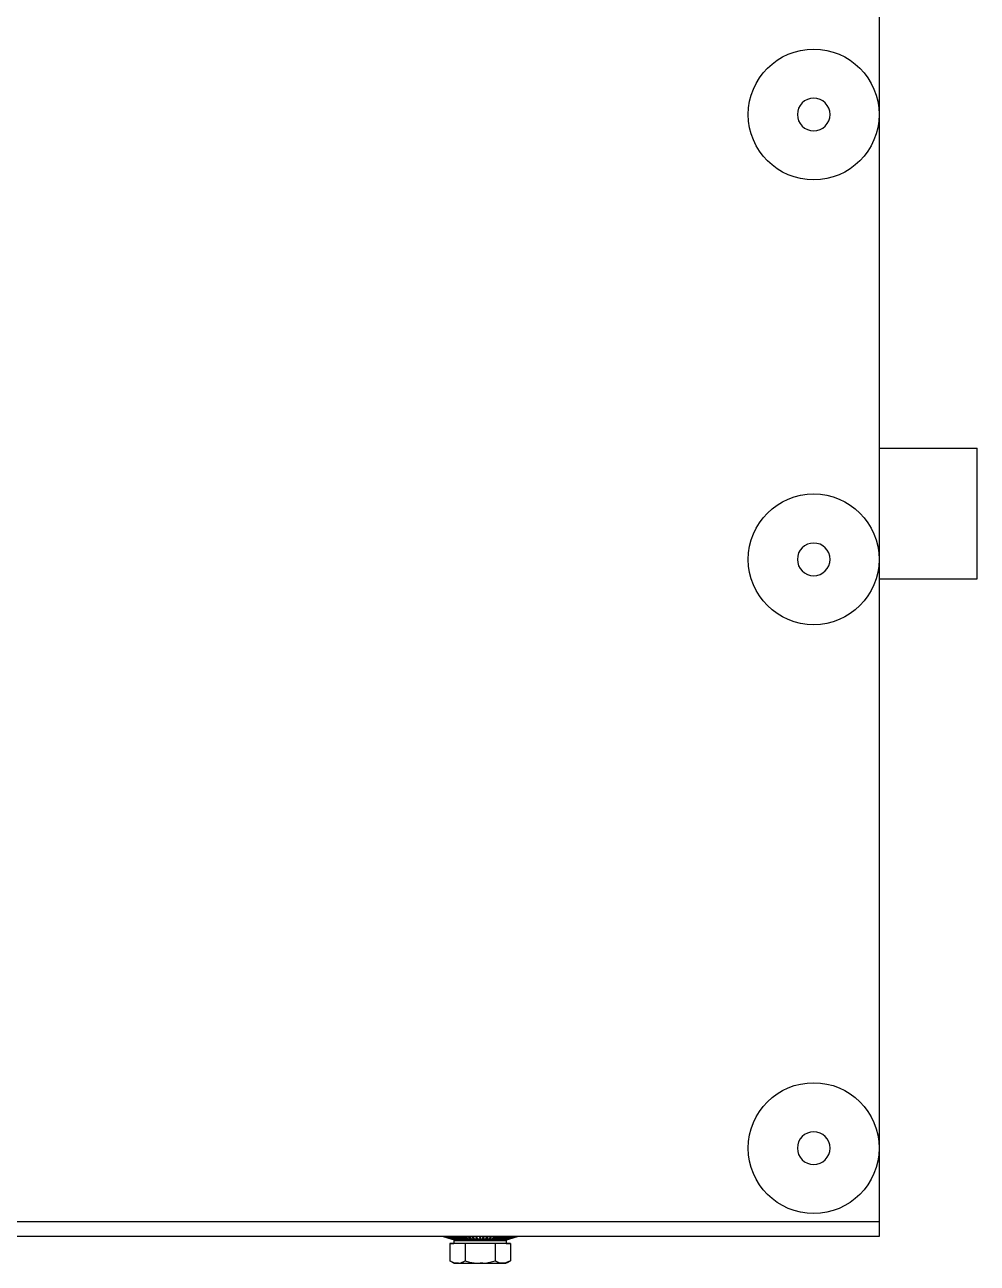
# Model space of a CAD drawing. Extents: x 39751 to 116307, y -36149 to -14965.
# Drawn here: x 56223.4 to 56369, y -20759.9 to -20570.6 of the extents above; entities that cross this region are included whole.
import ezdxf

# ---------------------------------------------------------------- set-up
doc = ezdxf.new("R2010")
doc.units = 0
doc.header["$LTSCALE"] = 1500
doc.layers.add('confinea', color=3, linetype='Continuous')

# ---------------------------------------------------------------- blocks, each defined once
blk = doc.blocks.new('A$C152A31FE')
at = {"color": 7}
for p, q in [((72.5, 266.9), (72.5, 6.64)), ((72.5, 6.64), (363.5, 6.64)), ((72.5, 4.4), (363.5, 4.4))]:
    blk.add_line(p, q, dxfattribs=at)
at = {"color": 7, "ltscale": 0.00658}
blk.add_line((57.5, 124.64), (57.5, 124.9), dxfattribs=at)
at = {"color": 7, "ltscale": 0.375}
for p, q in [((72.5, 124.9), (57.5, 124.9)), ((72.5, 104.9), (57.5, 104.9))]:
    blk.add_line(p, q, dxfattribs=at)
at = {"color": 7, "ltscale": 0.24342}
blk.add_line((57.5, 114.9), (57.5, 124.64), dxfattribs=at)
at = {"color": 7, "ltscale": 0.25}
blk.add_line((57.5, 104.9), (57.5, 114.9), dxfattribs=at)
at = {"color": 7, "ltscale": 0.05592}
blk.add_line((72.5, 6.64), (72.5, 4.4), dxfattribs=at)
at = {"color": 7, "ltscale": 0.051361}
for p, q in [((129.77, 3.8), (127.81, 4.4)), ((137.23, 3.8), (139.19, 4.4))]:
    blk.add_line(p, q, dxfattribs=at)
at = {"color": 7, "ltscale": 0.03451}
for p, q in [((127.83, 4.39), (129.15, 3.99)), ((127.83, 4.39), (129.15, 3.99)), ((127.85, 4.39), (129.17, 3.99)), ((139.17, 4.39), (137.85, 3.99)), ((139.17, 4.39), (137.85, 3.99))]:
    blk.add_line(p, q, dxfattribs=at)
at = {"color": 7, "ltscale": 0.034323}
for p, q in [((127.85, 4.39), (129.16, 3.99)), ((139.15, 4.39), (137.84, 3.99))]:
    blk.add_line(p, q, dxfattribs=at)
at = {"color": 7, "ltscale": 0.034043}
for p, q in [((127.87, 4.39), (129.18, 3.99)), ((127.87, 4.39), (129.18, 3.99)), ((139.12, 4.39), (137.82, 3.99))]:
    blk.add_line(p, q, dxfattribs=at)
at = {"color": 7, "ltscale": 0.034137}
for p, q in [((127.93, 4.39), (129.23, 3.99)), ((127.94, 4.39), (129.24, 3.99)), ((139.07, 4.39), (137.77, 3.99)), ((139.13, 4.39), (137.83, 3.99))]:
    blk.add_line(p, q, dxfattribs=at)
at = {"color": 7, "ltscale": 0.033811}
blk.add_line((127.96, 4.4), (129.25, 3.99), dxfattribs=at)
at = {"color": 7, "ltscale": 0.033395}
for p, q in [((128.09, 4.39), (129.36, 3.99)), ((139.02, 4.39), (137.75, 3.99))]:
    blk.add_line(p, q, dxfattribs=at)
at = {"color": 7, "ltscale": 0.032372}
for p, q in [((128.14, 4.39), (129.37, 3.99)), ((128.29, 4.39), (129.52, 3.99))]:
    blk.add_line(p, q, dxfattribs=at)
at = {"color": 7, "ltscale": 0.03108}
for p, q in [((128.37, 4.39), (129.54, 3.99)), ((128.55, 4.39), (129.73, 3.99))]:
    blk.add_line(p, q, dxfattribs=at)
at = {"color": 7, "ltscale": 0.000409254}
blk.add_line((128.51, 4.4), (128.52, 4.4), dxfattribs=at)
at = {"color": 7, "ltscale": 0.029431}
for p, q in [((128.65, 4.4), (129.75, 3.99)), ((128.87, 4.4), (129.97, 3.99))]:
    blk.add_line(p, q, dxfattribs=at)
at = {"color": 7, "ltscale": 0.00807}
blk.add_line((129.16, 3.99), (128.86, 4.08), dxfattribs=at)
at = {"color": 7, "ltscale": 0.027701}
for p, q in [((128.98, 4.4), (130.01, 3.99)), ((138.02, 4.4), (136.99, 3.99)), ((138.02, 4.4), (136.99, 3.99))]:
    blk.add_line(p, q, dxfattribs=at)
at = {"color": 7, "ltscale": 0.025502}
blk.add_line((129.01, 4.38), (129.96, 4.01), dxfattribs=at)
at = {"color": 7, "ltscale": 0.001857}
for p, q in [((129.07, 4.15), (129.14, 4.13)), ((129.07, 4.13), (129.14, 4.11))]:
    blk.add_line(p, q, dxfattribs=at)
at = {"color": 7, "ltscale": 0.000399862}
blk.add_line((129.15, 3.99), (129.16, 3.99), dxfattribs=at)
at = {"color": 7, "ltscale": 0.014461}
blk.add_line((129.16, 4.18), (129.7, 3.99), dxfattribs=at)
at = {"color": 7, "ltscale": 0.020479}
blk.add_line((129.18, 4.27), (129.95, 3.99), dxfattribs=at)
at = {"color": 7, "ltscale": 0.000980294}
for p, q in [((129.18, 3.99), (129.21, 3.99)), ((129.34, 3.99), (129.3, 3.99))]:
    blk.add_line(p, q, dxfattribs=at)
at = {"color": 7, "ltscale": 0.009117}
blk.add_line((129.2, 4.4), (129.54, 4.26), dxfattribs=at)
at = {"color": 7, "ltscale": 0.000592135}
blk.add_line((129.23, 3.99), (129.21, 3.99), dxfattribs=at)
at = {"color": 7, "ltscale": 0.027519}
blk.add_line((129.23, 4.4), (130.26, 3.99), dxfattribs=at)
at = {"color": 7, "ltscale": 0.001135}
blk.add_line((129.3, 4.02), (129.34, 4), dxfattribs=at)
at = {"color": 7, "ltscale": 0.025543}
for p, q in [((129.36, 4.4), (130.3, 3.99)), ((137.64, 4.4), (136.7, 3.99))]:
    blk.add_line(p, q, dxfattribs=at)
at = {"color": 7, "ltscale": 0.001548}
for p, q in [((129.48, 4.01), (129.54, 3.99)), ((137.52, 4.01), (137.46, 3.99))]:
    blk.add_line(p, q, dxfattribs=at)
at = {"color": 7, "ltscale": 0.006836}
for p, q in [((129.77, 3.8), (129.5, 3.8)), ((137.5, 3.8), (137.23, 3.8))]:
    blk.add_line(p, q, dxfattribs=at)
at = {"color": 7, "ltscale": 0.1}
for p, q in [((133.5, 3.8), (129.5, 3.8)), ((137.5, 3.8), (133.5, 3.8)), ((129.5, 3.3), (133.5, 3.3)), ((133.5, 3.3), (137.5, 3.3)), ((133.5, 0.3), (129.5, 0.3)), ((137.5, 0.3), (133.5, 0.3))]:
    blk.add_line(p, q, dxfattribs=at)
at = {"color": 7, "ltscale": 0.0125}
for p, q in [((129.5, 3.8), (129.5, 3.3)), ((137.5, 3.8), (137.5, 3.3)), ((137.5, 3.8), (137.5, 3.3))]:
    blk.add_line(p, q, dxfattribs=at)
at = {"color": 7, "ltscale": 0.002443}
blk.add_line((129.54, 3.99), (129.64, 3.99), dxfattribs=at)
at = {"color": 7, "ltscale": 0.025633}
for p, q in [((129.61, 4.4), (130.55, 3.99)), ((137.39, 4.4), (136.45, 3.99)), ((137.67, 4.4), (136.73, 3.99))]:
    blk.add_line(p, q, dxfattribs=at)
at = {"color": 7, "ltscale": 0.003425}
blk.add_line((129.62, 4.04), (129.75, 3.99), dxfattribs=at)
at = {"color": 7, "ltscale": 0.00176}
blk.add_line((129.7, 3.99), (129.63, 3.99), dxfattribs=at)
at = {"color": 7, "ltscale": 0.025454}
blk.add_line((129.64, 4.4), (130.58, 3.99), dxfattribs=at)
at = {"color": 7, "ltscale": 0.002833}
blk.add_line((129.75, 3.99), (129.87, 3.99), dxfattribs=at)
at = {"color": 7, "ltscale": 0.088672}
blk.add_line((129.77, 3.8), (133.32, 3.8), dxfattribs=at)
at = {"color": 7, "ltscale": 0.023246}
for p, q in [((129.79, 4.4), (130.62, 3.99)), ((129.79, 4.4), (130.62, 3.99)), ((137.21, 4.4), (136.37, 3.99))]:
    blk.add_line(p, q, dxfattribs=at)
at = {"color": 7, "ltscale": 0.002248}
for p, q in [((129.86, 3.99), (129.95, 3.99)), ((137.46, 3.99), (137.37, 3.99))]:
    blk.add_line(p, q, dxfattribs=at)
at = {"color": 7, "ltscale": 0.000317383}
blk.add_line((130.06, 4.4), (130.07, 4.39), dxfattribs=at)
at = {"color": 7, "ltscale": 0.023159}
blk.add_line((130.1, 4.4), (130.93, 3.99), dxfattribs=at)
at = {"color": 7, "ltscale": 0.002736}
blk.add_line((130.23, 3.99), (130.12, 3.99), dxfattribs=at)
at = {"color": 7, "ltscale": 0.004254}
blk.add_line((130.14, 4.06), (130.3, 3.99), dxfattribs=at)
at = {"color": 7, "ltscale": 0.020749}
for p, q in [((130.26, 4.4), (130.98, 3.99)), ((130.59, 4.4), (131.32, 3.99)), ((136.74, 4.4), (136.02, 3.99))]:
    blk.add_line(p, q, dxfattribs=at)
at = {"color": 7, "ltscale": 0.003517}
for p, q in [((130.3, 3.99), (130.44, 3.99)), ((136.37, 3.99), (136.23, 3.99))]:
    blk.add_line(p, q, dxfattribs=at)
at = {"color": 7, "ltscale": 0.003029}
blk.add_line((130.55, 3.99), (130.43, 3.99), dxfattribs=at)
blk.add_line((130.55, 3.99), (130.43, 3.99), dxfattribs=at)
at = {"color": 7, "ltscale": 0.01295}
blk.add_line((130.55, 4.4), (131, 4.15), dxfattribs=at)
at = {"color": 7, "ltscale": 0.007117}
for p, q in [((130.77, 4.4), (131, 4.24)), ((136.23, 4.4), (136, 4.24))]:
    blk.add_line(p, q, dxfattribs=at)
at = {"color": 7, "ltscale": 0.018181}
blk.add_line((130.77, 4.4), (131.37, 3.99), dxfattribs=at)
at = {"color": 7, "ltscale": 0.004137}
blk.add_line((130.84, 4.07), (130.98, 3.99), dxfattribs=at)
at = {"color": 7, "ltscale": 0.004298}
for p, q in [((130.98, 3.99), (131.15, 3.99)), ((131.37, 3.99), (131.54, 3.99)), ((132.55, 3.99), (132.37, 3.99)), ((132.55, 3.99), (132.37, 3.99)), ((135.23, 3.99), (135.05, 3.99))]:
    blk.add_line(p, q, dxfattribs=at)
at = {"color": 7, "ltscale": 0.004041}
blk.add_line((131, 4.4), (131, 4.24), dxfattribs=at)
at = {"color": 7, "ltscale": 0.004236}
blk.add_line((131, 4.17), (131, 4), dxfattribs=at)
at = {"color": 7, "ltscale": 0.00752}
blk.add_line((131.3, 4), (131, 4), dxfattribs=at)
at = {"color": 7, "ltscale": 0.018262}
blk.add_line((131.12, 4.4), (131.72, 3.99), dxfattribs=at)
at = {"color": 7, "ltscale": 0.003614}
blk.add_line((131.28, 3.99), (131.14, 3.99), dxfattribs=at)
blk.add_line((131.28, 3.99), (131.14, 3.99), dxfattribs=at)
at = {"color": 7, "ltscale": 0.000454292}
blk.add_line((131.27, 4), (131.28, 3.99), dxfattribs=at)
at = {"color": 7, "ltscale": 0.015695}
blk.add_line((131.3, 4.4), (131.77, 3.99), dxfattribs=at)
at = {"color": 7, "ltscale": 0.000460644}
for p, q in [((131.35, 4), (131.37, 3.99)), ((131.67, 4), (131.69, 3.99))]:
    blk.add_line(p, q, dxfattribs=at)
at = {"color": 7, "ltscale": 0.008887}
blk.add_line((131.71, 4), (131.35, 4), dxfattribs=at)
at = {"color": 7, "ltscale": 0.004102}
for p, q in [((131.69, 3.99), (131.52, 3.99)), ((131.69, 3.99), (131.52, 3.99)), ((131.95, 3.99), (132.11, 3.99)), ((131.95, 3.99), (132.11, 3.99))]:
    blk.add_line(p, q, dxfattribs=at)
at = {"color": 7, "ltscale": 0.015703}
blk.add_line((131.67, 4.4), (132.15, 3.99), dxfattribs=at)
at = {"color": 7, "ltscale": 0.000373663}
blk.add_line((131.76, 4), (131.77, 3.99), dxfattribs=at)
at = {"color": 7, "ltscale": 0.009375}
blk.add_line((132.14, 4), (131.77, 4), dxfattribs=at)
at = {"color": 7, "ltscale": 0.004688}
for p, q in [((131.77, 3.99), (131.96, 3.99)), ((134.45, 3.99), (134.64, 3.99))]:
    blk.add_line(p, q, dxfattribs=at)
at = {"color": 7, "ltscale": 0.013298}
for p, q in [((131.86, 4.4), (132.2, 3.99)), ((132.25, 4.4), (132.59, 3.99))]:
    blk.add_line(p, q, dxfattribs=at)
at = {"color": 7, "ltscale": 0.000293984}
for p, q in [((132.1, 4), (132.11, 3.99)), ((134.46, 4), (134.45, 3.99))]:
    blk.add_line(p, q, dxfattribs=at)
at = {"color": 7, "ltscale": 0.009668}
blk.add_line((132.58, 4), (132.19, 4), dxfattribs=at)
at = {"color": 7, "ltscale": 0.000240451}
for p, q in [((132.2, 4), (132.2, 3.99)), ((132.64, 4), (132.64, 3.99))]:
    blk.add_line(p, q, dxfattribs=at)
at = {"color": 7, "ltscale": 0.004884}
blk.add_line((132.2, 3.99), (132.39, 3.99), dxfattribs=at)
at = {"color": 7, "ltscale": 0.01141}
for p, q in [((132.44, 4.4), (132.64, 3.99)), ((133.04, 3.99), (132.84, 4.4))]:
    blk.add_line(p, q, dxfattribs=at)
at = {"color": 7, "ltscale": 0.000303216}
blk.add_line((132.54, 4), (132.55, 3.99), dxfattribs=at)
at = {"color": 7, "ltscale": 0.010336}
for p, q in [((133.03, 4.4), (133.09, 3.99)), ((133.43, 4.4), (133.49, 3.99))]:
    blk.add_line(p, q, dxfattribs=at)
at = {"color": 7, "ltscale": 0.000231934}
for p, q in [((133.09, 4), (133.09, 3.99)), ((133.91, 4), (133.91, 3.99))]:
    blk.add_line(p, q, dxfattribs=at)
at = {"color": 7, "ltscale": 0.004981}
for p, q in [((133.09, 3.99), (133.29, 3.99)), ((133.29, 3.99), (133.49, 3.99))]:
    blk.add_line(p, q, dxfattribs=at)
at = {"color": 7, "ltscale": 0.004492}
blk.add_line((133.32, 3.8), (133.5, 3.8), dxfattribs=at)
at = {"color": 7, "ltscale": 0.093164}
blk.add_line((133.5, 3.8), (137.23, 3.8), dxfattribs=at)
at = {"color": 7, "ltscale": 0.010402}
for p, q in [((133.62, 4.4), (133.55, 3.99)), ((134.02, 4.4), (133.95, 3.99))]:
    blk.add_line(p, q, dxfattribs=at)
at = {"color": 7, "ltscale": 0.010059}
blk.add_line((133.95, 4), (133.55, 4), dxfattribs=at)
at = {"color": 7, "ltscale": 0.004493}
for p, q in [((133.91, 3.99), (133.73, 3.99)), ((134.8, 3.99), (134.62, 3.99))]:
    blk.add_line(p, q, dxfattribs=at)
at = {"color": 7, "ltscale": 0.011589}
blk.add_line((134.22, 4.4), (134, 3.99), dxfattribs=at)
at = {"color": 7, "ltscale": 0.011543}
for p, q in [((134.61, 4.4), (134.4, 3.99)), ((138.32, 4.38), (137.89, 4.23))]:
    blk.add_line(p, q, dxfattribs=at)
at = {"color": 7, "ltscale": 0.013477}
for p, q in [((134.8, 4.4), (134.45, 3.99)), ((135.19, 4.4), (134.84, 3.99))]:
    blk.add_line(p, q, dxfattribs=at)
at = {"color": 7, "ltscale": 0.00957}
blk.add_line((134.84, 4), (134.46, 4), dxfattribs=at)
at = {"color": 7, "ltscale": 0.000251654}
blk.add_line((134.8, 4), (134.8, 3.99), dxfattribs=at)
at = {"color": 7, "ltscale": 0.015844}
for p, q in [((135.37, 4.4), (134.89, 3.99)), ((135.75, 4.4), (135.27, 3.99))]:
    blk.add_line(p, q, dxfattribs=at)
at = {"color": 7, "ltscale": 0.009277}
blk.add_line((135.27, 4), (134.9, 4), dxfattribs=at)
at = {"color": 7, "ltscale": 0.00038136}
blk.add_line((135.24, 4), (135.23, 3.99), dxfattribs=at)
at = {"color": 7, "ltscale": 0.018513}
blk.add_line((135.93, 4.4), (135.31, 3.99), dxfattribs=at)
at = {"color": 7, "ltscale": 0.01835}
blk.add_line((136.28, 4.4), (135.67, 3.99), dxfattribs=at)
at = {"color": 7, "ltscale": 9.76563e-05}
blk.add_line((135.68, 4), (135.68, 4), dxfattribs=at)
at = {"color": 7, "ltscale": 0.021005}
blk.add_line((136.45, 4.4), (135.72, 3.99), dxfattribs=at)
at = {"color": 7, "ltscale": 0.006641}
blk.add_line((136, 4), (135.73, 4), dxfattribs=at)
at = {"color": 7, "ltscale": 0.00381}
for p, q in [((135.87, 3.99), (136.02, 3.99)), ((136.1, 3.99), (136.25, 3.99))]:
    blk.add_line(p, q, dxfattribs=at)
at = {"color": 7, "ltscale": 0.001453}
blk.add_line((136, 4.32), (136, 4.27), dxfattribs=at)
at = {"color": 7, "ltscale": 0.00282}
blk.add_line((136, 4.32), (136, 4.21), dxfattribs=at)
at = {"color": 7, "ltscale": 0.003699}
blk.add_line((136, 4.15), (136, 4), dxfattribs=at)
at = {"color": 7, "ltscale": 0.007746}
blk.add_line((136.29, 4.14), (136.02, 3.99), dxfattribs=at)
at = {"color": 7, "ltscale": 0.02092}
blk.add_line((136.79, 4.4), (136.05, 3.99), dxfattribs=at)
at = {"color": 7, "ltscale": 0.023422}
for p, q in [((136.94, 4.4), (136.1, 3.99)), ((137.25, 4.4), (136.41, 3.99))]:
    blk.add_line(p, q, dxfattribs=at)
at = {"color": 7, "ltscale": 0.001518}
blk.add_line((136.5, 4.05), (136.45, 4.03), dxfattribs=at)
at = {"color": 7, "ltscale": 0.003224}
blk.add_line((136.45, 3.99), (136.58, 3.99), dxfattribs=at)
at = {"color": 7, "ltscale": 0.003321}
blk.add_line((136.7, 3.99), (136.57, 3.99), dxfattribs=at)
at = {"color": 7, "ltscale": 0.024046}
blk.add_line((137.64, 4.4), (136.76, 4.02), dxfattribs=at)
at = {"color": 7, "ltscale": 0.027883}
for p, q in [((137.8, 4.4), (136.77, 3.99)), ((138.05, 4.4), (137.02, 3.99))]:
    blk.add_line(p, q, dxfattribs=at)
at = {"color": 7, "ltscale": 0.002931}
blk.add_line((136.99, 3.99), (136.87, 3.99), dxfattribs=at)
at = {"color": 7, "ltscale": 0.029615}
blk.add_line((138.16, 4.4), (137.05, 3.99), dxfattribs=at)
at = {"color": 7, "ltscale": 0.002638}
blk.add_line((137.25, 3.99), (137.14, 3.99), dxfattribs=at)
at = {"color": 7, "ltscale": 0.001973}
blk.add_line((137.32, 4.02), (137.25, 3.99), dxfattribs=at)
at = {"color": 7, "ltscale": 0.001977}
blk.add_line((137.32, 4.02), (137.25, 3.99), dxfattribs=at)
at = {"color": 7, "ltscale": 0.029706}
blk.add_line((138.38, 4.4), (137.27, 3.99), dxfattribs=at)
at = {"color": 7, "ltscale": 0.031172}
for p, q in [((138.48, 4.39), (137.3, 3.99)), ((138.66, 4.39), (137.48, 3.99))]:
    blk.add_line(p, q, dxfattribs=at)
at = {"color": 7, "ltscale": 0.001552}
blk.add_line((137.52, 4.01), (137.46, 3.99), dxfattribs=at)
at = {"color": 7, "ltscale": 0.032465}
for p, q in [((138.73, 4.39), (137.5, 3.99)), ((138.87, 4.39), (137.64, 3.99))]:
    blk.add_line(p, q, dxfattribs=at)
at = {"color": 7, "ltscale": 0.031554}
blk.add_line((138.86, 4.39), (137.66, 4), dxfattribs=at)
at = {"color": 7, "ltscale": 0.033391}
for p, q in [((138.93, 4.39), (137.66, 3.99)), ((139.03, 4.39), (137.76, 3.99))]:
    blk.add_line(p, q, dxfattribs=at)
at = {"color": 7, "ltscale": 0.017989}
blk.add_line((138.34, 4.23), (137.66, 4), dxfattribs=at)
at = {"color": 7, "ltscale": 0.00137}
blk.add_line((137.75, 3.99), (137.7, 3.99), dxfattribs=at)
at = {"color": 7, "ltscale": 0.007374}
blk.add_line((138.03, 4.08), (137.75, 3.99), dxfattribs=at)
at = {"color": 7, "ltscale": 0.00088305}
blk.add_line((137.82, 3.99), (137.79, 3.99), dxfattribs=at)
at = {"color": 7, "ltscale": 0.001939}
blk.add_line((137.9, 4.01), (137.82, 3.99), dxfattribs=at)
at = {"color": 7, "ltscale": 0.002657}
blk.add_line((137.95, 4.02), (137.85, 3.99), dxfattribs=at)
at = {"color": 7, "ltscale": 0.001217}
blk.add_line((137.85, 3.99), (137.9, 4), dxfattribs=at)
at = {"color": 7, "ltscale": 0.020448}
blk.add_line((138.63, 4.39), (137.86, 4.13), dxfattribs=at)
at = {"color": 7, "ltscale": 0.005711}
blk.add_line((138.11, 4.31), (137.89, 4.23), dxfattribs=at)
at = {"color": 7, "ltscale": 0.017341}
blk.add_line((138.63, 4.39), (137.98, 4.17), dxfattribs=at)
at = {"color": 7, "ltscale": 0.01543}
for p, q in [((129.5, 3.3), (128.88, 3.3)), ((128.88, 3.3), (129.5, 3.3)), ((129.5, 3.3), (128.88, 3.3)), ((137.5, 3.3), (138.12, 3.3)), ((138.12, 3.3), (137.5, 3.3)), ((138.12, 3.3), (137.5, 3.3))]:
    blk.add_line(p, q, dxfattribs=at)
at = {"color": 7, "ltscale": 0.066064}
for p, q in [((128.88, 3.3), (128.88, 0.66)), ((131.19, 3.3), (131.19, 0.66)), ((135.81, 3.3), (135.81, 0.66)), ((138.12, 3.3), (138.12, 0.66)), ((138.12, 3.3), (138.12, 0.66))]:
    blk.add_line(p, q, dxfattribs=at)
at = {"color": 7, "ltscale": 0.057715}
for p, q in [((128.88, 3.3), (131.19, 3.3)), ((135.81, 3.3), (138.12, 3.3))]:
    blk.add_line(p, q, dxfattribs=at)
at = {"color": 7, "ltscale": 0.11543}
blk.add_line((131.19, 3.3), (135.81, 3.3), dxfattribs=at)
at = {"color": 7, "ltscale": 0.013306}
blk.add_line((137.5, 0.3), (137.96, 0.57), dxfattribs=at)
at = {"color": 7}
for points in [[(129.15, 3.99), (129.16, 3.99), (129.17, 3.99), (129.17, 3.99), (129.17, 3.99), (129.17, 3.99)], [(137.84, 3.99), (137.84, 3.99), (137.84, 3.99), (137.84, 3.99), (137.84, 3.99), (137.84, 3.99), (137.85, 3.99)], [(128.88, 0.66), (129.45, 0.4), (129.74, 0.33), (130.03, 0.3)], [(130.04, 0.3), (129.69, 0.34), (129.34, 0.44), (128.88, 0.66)], [(130.03, 0.3), (130.39, 0.34), (130.73, 0.44), (131.19, 0.66)], [(131.19, 0.66), (130.62, 0.4), (130.33, 0.33), (130.04, 0.3)], [(135.81, 0.66), (135.12, 0.48), (134.43, 0.36), (133.79, 0.31), (133.14, 0.31), (132.49, 0.37), (131.82, 0.5), (131.19, 0.66)], [(135.81, 0.66), (135.12, 0.48), (134.43, 0.36), (133.5, 0.3)], [(136.96, 0.3), (136.7, 0.32), (136.43, 0.38), (135.81, 0.66)], [(136.97, 0.3), (136.61, 0.34), (136.27, 0.44), (135.81, 0.66)], [(136.96, 0.3), (137.31, 0.34), (137.66, 0.44), (138.12, 0.66)], [(138.12, 0.66), (137.55, 0.4), (137.26, 0.33), (136.97, 0.3)]]:
    blk.add_lwpolyline(points, dxfattribs=at)
for centre in [(82.5, 175.9), (82.5, 107.9), (82.5, 17.9)]:
    blk.add_circle(centre, 2.5, dxfattribs=at)
for centre, radius, start, end in [((82.5, 175.9), 10, 90, 180), ((82.5, 175.9), 10, 0, 90), ((82.5, 175.9), 10, 180, 270), ((82.5, 175.9), 10, 270, 0), ((82.5, 107.9), 10, 90, 180), ((82.5, 107.9), 10, 0, 90), ((82.5, 107.9), 10, 180, 270), ((82.5, 107.9), 10, 270, 0), ((82.5, 17.9), 10, 90, 180), ((82.5, 17.9), 10, 0, 90), ((82.5, 17.9), 10, 180, 270), ((82.5, 17.9), 10, 270, 0), ((129.21, 4.13), 0.145, 256.5334, 282.1662), ((129.3, 4.38), 0.39, 262.0066, 277.5132), ((129.45, 4.73), 0.741, 264.2644, 275.4908), ((129.63, 5.18), 1.19, 265.5122, 274.3425), ((129.87, 5.69), 1.7, 266.2489, 273.6552), ((130.13, 6.26), 2.27, 266.7744, 273.1592), ((130.44, 6.84), 2.85, 267.117, 272.8342), ((130.78, 7.42), 3.43, 267.3782, 272.5858), ((131.15, 8), 4.02, 267.5862, 272.3876), ((131.54, 8.49), 4.51, 267.7181, 272.2622), ((131.96, 8.95), 4.96, 267.8341, 272.152), ((132.39, 9.3), 5.31, 267.9076, 272.083), ((132.84, 9.54), 5.55, 267.9558, 272.0389), ((133.75, 9.62), 5.64, 267.9709, 272.0311), ((134.2, 9.49), 5.5, 267.9477, 272.058), ((134.64, 9.25), 5.26, 267.9022, 272.1076), ((135.08, 8.92), 4.93, 267.8406, 272.1737), ((135.49, 8.45), 4.46, 267.7245, 272.2952), ((135.88, 7.94), 3.95, 267.5869, 272.4405), ((136.25, 7.39), 3.4, 267.4098, 272.6264), ((136.59, 6.78), 2.8, 267.14, 272.9093), ((136.89, 6.2), 2.21, 266.7896, 273.2792), ((137.16, 5.65), 1.66, 266.3123, 273.7864), ((137.38, 5.13), 1.14, 265.5592, 274.5932), ((137.57, 4.7), 0.713, 264.425, 275.8297), ((137.7, 4.35), 0.366, 262.2694, 278.2405), ((137.8, 4.12), 0.13, 257.1694, 284.2784), ((133.51, 7.27), 6.97, 266.5475, 269.9262), ((136.96, 2.01), 1.71, 264.9445, 269.8996)]:
    blk.add_arc(centre, radius, start, end, dxfattribs=at)
for centre, major_axis, ratio, start_param, end_param in [((124.47, -5.8), (0, 10.98), 0.964741, 5.889329, 5.905115), ((124.55, -5.8), (0, -10.98), 0.967091, 2.716005, 2.763613), ((124.73, -5.8), (0, -10.98), 0.935198, 2.707925, 2.763619), ((124.75, -5.8), (0, 10.98), 0.931944, 5.846336, 5.905215), ((124.9, -5.8), (0, 10.98), 0.931944, 5.879901, 5.905215), ((124.47, -5.8), (0, 10.98), 0.964741, 5.834854, 5.866944), ((124.2, -5.8), (0, 10.98), 0.998382, 5.814394, 5.826818), ((125.28, -5.8), (0, -10.98), 0.893059, 2.682482, 2.748203), ((124.2, -5.8), (0, -10.98), 0.998857, 2.672802, 2.685278), ((124.55, -5.8), (0, -10.98), 0.967091, 2.677319, 2.703635), ((124.22, -5.8), (0, 10.98), 0.998382, 5.814394, 5.822133), ((124.47, -5.8), (0, 10.98), 0.964741, 5.814394, 5.829907), ((124.73, -5.8), (0, -10.98), 0.935198, 2.674904, 2.698253), ((124.9, -5.8), (0, 10.98), 0.931944, 5.814394, 5.855485), ((124.75, -5.8), (0, 10.98), 0.931944, 5.814394, 5.837413), ((124.55, -5.8), (0, -10.98), 0.967091, 2.672802, 2.674748), ((126.12, -5.8), (0, -10.98), 0.779996, 2.677076, 2.743516), ((126.37, -5.8), (0, -10.98), 0.779996, 2.690823, 2.763671), ((126.42, -5.8), (0, 10.98), 0.77428, 5.823232, 5.905261), ((125.28, -5.8), (0, -10.98), 0.893059, 2.672802, 2.676283), ((127.52, -5.8), (0, 10.98), 0.625785, 5.814394, 5.905119), ((126.37, -5.8), (0, -10.98), 0.779996, 2.672802, 2.677603), ((127.83, -5.8), (0, 10.98), 0.625785, 5.830483, 5.905119), ((128.3, -5.8), (0, 10.98), 0.540825, 5.814394, 5.905119), ((129.06, -5.8), (0, -10.98), 0.458032, 2.745177, 2.763656), ((131.89, -5.8), (0, 10.98), 0.151948, 5.814394, 5.905121), ((132.86, -5.8), (0, 10.98), 0.047801, 5.814394, 5.905123), ((134.14, -5.8), (0, -10.98), 0.047801, 3.608546, 3.610384), ((135.2, -5.8), (0, 10.98), 0.160918, 0.378067, 0.468791), ((136.98, -5.8), (0, -10.98), 0.354125, 3.608475, 3.610384), ((137.59, -5.8), (0, 10.98), 0.458032, 0.377936, 0.468791), ((137.94, -5.8), (0, 10.98), 0.458032, 0.377936, 0.468791), ((138.37, -5.8), (0, -10.98), 0.540825, 3.519657, 3.551517), ((138.7, -5.8), (0, -10.98), 0.540825, 3.519657, 3.610384), ((139.23, -5.8), (0, 10.98), 0.632843, 0.377952, 0.433458), ((139.55, -5.8), (0, 10.98), 0.632843, 0.377952, 0.46109), ((139.91, -5.8), (0, -10.98), 0.703889, 3.519521, 3.595386), ((139.97, -5.8), (0, 10.98), 0.71031, 0.377927, 0.440258), ((140.25, -5.8), (0, 10.98), 0.71031, 0.38831, 0.462705), ((141.68, -5.8), (0, -10.98), 0.888936, 3.55985, 3.608731), ((141.87, -5.8), (0, -10.98), 0.888936, 3.582797, 3.610384), ((142.1, -5.8), (0, -10.98), 0.931944, 3.574713, 3.609148), ((142.13, -5.8), (0, 10.98), 0.935198, 0.42555, 0.468791), ((142.27, -5.8), (0, 10.98), 0.935198, 0.446473, 0.468791), ((141.87, -5.8), (0, -10.98), 0.888936, 3.519556, 3.569346), ((142.8, -5.8), (0, 10.98), 0.998857, 0.454545, 0.468791), ((142.27, -5.8), (0, 10.98), 0.935198, 0.377754, 0.437984), ((142.8, -5.8), (0, 10.98), 0.998857, 0.430832, 0.451569), ((142.1, -5.8), (0, -10.98), 0.931944, 3.519563, 3.548237), ((142.13, -5.8), (0, 10.98), 0.935198, 0.377974, 0.406335), ((142.8, -5.8), (0, 10.98), 0.998857, 0.378093, 0.418432)]:
    blk.add_ellipse(centre, major_axis=major_axis, ratio=ratio, start_param=start_param, end_param=end_param, dxfattribs=at)

msp = doc.modelspace()

# ---------------------------------------------------------------- block references
at = {"layer": 'confinea', "color": 4, "xscale": -1}
msp.add_blockref('A$C152A31FE', (56426.48, -20760.21), dxfattribs=at)

doc.saveas('drawing.dxf')
